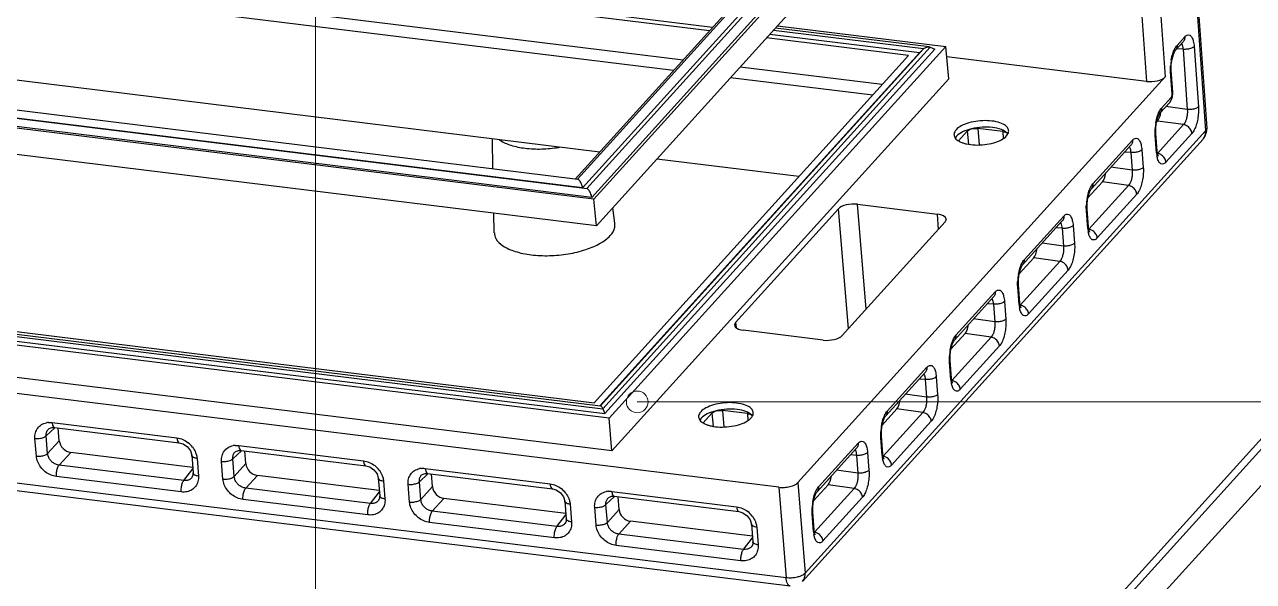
# Model space of a CAD drawing. Header units: millimetres. Extents: x -1995 to -555, y 489 to 1011.
# Drawn here: x -939.7 to -855, y 568.6 to 606.9 of the extents above; entities that cross this region are included whole.
import ezdxf

# ---------------------------------------------------------------- set-up
doc = ezdxf.new("R2010")
doc.units = ezdxf.units.MM
doc.layers.add('from', color=7, linetype='Continuous', lineweight=13)
doc.styles.add('ROMAND', font='romand.shx', dxfattribs={"width": 0.75, "bigfont": 'gbcbig.shx'})
doc.dimstyles.new('YanXiu', dxfattribs={"dimtxt": 2.5, "dimasz": 2.2, "dimexe": 1, "dimexo": 0, "dimgap": 0.66, "dimtad": 0, "dimzin": 1, "dimdsep": 46, "dimtxsty": 'ROMAND', "dimblk": 'CLOSEDBLANK', "dimcen": 0, "dimclrd": 3, "dimclre": 3, "dimclrt": 7, "dimazin": 0, "dimtfac": 1, "dimtofl": 0, "dimtmove": 0, "dimatfit": 3, "dimldrblk": 'CLOSEDBLANK', "dimfxl": 1, "dimlwd": 5, "dimlwe": 5, "dimarcsym": 0})

# ---------------------------------------------------------------- blocks, each defined once
blk = doc.blocks.new('_ClosedBlank')
at = {"color": 0, "linetype": 'ByBlock', "lineweight": -2}
for p, q in [((-1, 0.167), (0, 0)), ((-1, 0.167), (-1, -0.167)), ((0, 0), (-1, -0.167))]:
    blk.add_line(p, q, dxfattribs=at)

msp = doc.modelspace()

# ---------------------------------------------------------------- linework, layer by layer
at = {"color": 7, "linetype": 'Continuous'}
for p, q in [((-864.802, 637.337), (-862.36, 603.016)), ((-863.494, 637.654), (-861.053, 603.333)), ((-860.594, 632.151), (-858.278, 599.605)), ((-860.514, 632.335), (-858.199, 599.789)), ((-892.251, 606.743), (-1069.23, 628.535)), ((-892.475, 606.496), (-1069.064, 628.24)), ((-894.289, 604.492), (-1068.875, 625.989)), ((-894.951, 603.761), (-1067.975, 625.065)), ((-810.988, 625.677), (-885.201, 543.697)), ((-885.141, 544.474), (-811.94, 625.336)), ((-809.812, 624.478), (-884.103, 542.412)), ((-877.047, 620.736), (-900.443, 594.892)), ((-901.715, 596.289), (-880.298, 619.948)), ((-879.866, 620.248), (-901.558, 596.285)), ((-878.938, 620.278), (-901.207, 595.678)), ((-878.297, 620.628), (-900.923, 595.634)), ((-877.369, 620.658), (-900.573, 595.026)), ((-900.902, 595.615), (-1093.777, 619.363)), ((-901.207, 595.678), (-1092.951, 619.287)), ((-901.537, 596.267), (-1092.208, 619.744)), ((-900.443, 594.892), (-1094.842, 618.829)), ((-900.573, 595.026), (-1094.52, 618.907)), ((-876.814, 618.967), (-900.263, 593.063)), ((-900.263, 593.063), (-1094.791, 617.015)), ((-900.032, 598.148), (-1054.645, 617.185)), ((-877.712, 605.263), (-888.065, 606.538)), ((-877.331, 605.395), (-887.919, 606.699)), ((-887.78, 606.853), (-876.186, 605.426)), ((-878.744, 604.806), (-888.541, 606.012)), ((-877.992, 604.988), (-888.318, 606.259)), ((-859.819, 605.756), (-860.35, 605.17)), ((-860.243, 605.506), (-859.713, 606.091)), ((-900.41, 580.872), (-878.744, 604.806)), ((-900.002, 580.64), (-877.712, 605.263)), ((-900.002, 580.674), (-877.992, 604.988)), ((-899.815, 580.448), (-877.25, 605.375)), ((-899.679, 580.122), (-876.937, 605.244)), ((-876.186, 605.426), (-899.375, 579.81)), ((-877.992, 604.988), (-877.712, 605.263)), ((-877.33, 605.395), (-877.25, 605.375)), ((-877.25, 605.375), (-876.937, 605.244)), ((-875.979, 603.194), (-876.186, 605.426)), ((-862.36, 603.016), (-876.119, 604.71)), ((-859.833, 605.234), (-860.264, 605.265)), ((-859.833, 605.234), (-859.538, 601.086)), ((-859.067, 605.417), (-858.772, 601.269)), ((-1092.536, 603.868), (-899.679, 580.122)), ((-1092.256, 604.143), (-899.815, 580.448)), ((-1091.875, 604.276), (-899.972, 580.647)), ((-1090.73, 604.306), (-900.41, 580.872)), ((-880.558, 602.801), (-890.356, 604.008)), ((-860.645, 603.824), (-860.639, 604.181)), ((-860.643, 603.783), (-860.645, 603.824)), ((-899.375, 579.81), (-1093.288, 603.686)), ((-875.979, 603.194), (-899.186, 577.559)), ((-881.22, 602.07), (-891.018, 603.276)), ((-861.053, 603.333), (-886.376, 575.36)), ((-860.69, 603.673), (-860.643, 603.783)), ((-860.583, 602.172), (-860.69, 603.673)), ((-860.536, 602.283), (-860.643, 603.783)), ((-860.583, 602.172), (-860.536, 602.283)), ((-860.534, 602.191), (-860.536, 602.284)), ((-899.186, 577.559), (-1093.139, 601.44)), ((-860.753, 601.576), (-861.416, 600.844)), ((-861.309, 601.179), (-860.647, 601.91)), ((-859.538, 601.086), (-861.011, 601.291)), ((-887.684, 575.043), (-1095.228, 600.598)), ((-858.278, 599.605), (-885.88, 569.114)), ((-874.702, 599.598), (-875.305, 598.932)), ((-874.702, 599.598), (-874.622, 598.694)), ((-873.974, 599.774), (-873.874, 598.649)), ((-872.258, 599.563), (-873.974, 599.774)), ((-872.258, 599.563), (-872.232, 599.085)), ((-861.71, 599.48), (-861.707, 599.834)), ((-861.588, 600.288), (-861.655, 600.214)), ((-859.794, 600.039), (-861.588, 600.288)), ((-859.794, 600.039), (-861.588, 598.057)), ((-907.387, 596.987), (-907.43, 599.059)), ((-858.455, 599.047), (-886.062, 568.551)), ((-866.043, 595.95), (-863.313, 598.965)), ((-861.754, 599.324), (-861.707, 599.44)), ((-861.658, 598.106), (-861.754, 599.324)), ((-861.707, 599.44), (-861.71, 599.48)), ((-861.611, 598.221), (-861.707, 599.44)), ((-859.219, 599.436), (-861.014, 597.454)), ((-863.42, 598.63), (-866.15, 595.614)), ((-863.435, 598.121), (-863.853, 598.151)), ((-863.435, 598.121), (-863.338, 596.903)), ((-863.42, 598.63), (-863.417, 598.633)), ((-862.669, 598.314), (-862.573, 597.095)), ((-861.658, 598.106), (-861.611, 598.221)), ((-861.588, 598.057), (-861.638, 598.066)), ((-861.596, 598.091), (-861.611, 598.221)), ((-886.301, 596.457), (-896.099, 597.663)), ((-863.338, 596.903), (-864.8, 597.105)), ((-865.387, 596.091), (-866.389, 594.985)), ((-863.592, 595.843), (-866.322, 592.827)), ((-863.592, 595.843), (-865.387, 596.091)), ((-900.263, 593.063), (-900.443, 594.892)), ((-881.666, 587.328), (-882.272, 594.551)), ((-882.272, 594.551), (-876.762, 593.872)), ((-866.444, 594.251), (-866.441, 594.605)), ((-863.018, 595.24), (-865.748, 592.225)), ((-887.188, 568.797), (-1094.733, 594.352)), ((-886.909, 568.233), (-1094.48, 593.791)), ((-907.295, 592.578), (-907.323, 593.932)), ((-898.985, 593.237), (-899.134, 594.311)), ((-890.667, 586.406), (-883.58, 594.234)), ((-882.886, 585.98), (-883.58, 594.234)), ((-876.693, 592.822), (-876.762, 593.872)), ((-870.777, 590.72), (-868.047, 593.736)), ((-866.488, 594.095), (-866.441, 594.21)), ((-866.392, 592.876), (-866.488, 594.095)), ((-866.441, 594.21), (-866.444, 594.251)), ((-866.345, 592.992), (-866.441, 594.21)), ((-883.32, 585.501), (-876.233, 593.329)), ((-876.155, 593.518), (-876.233, 593.329)), ((-868.154, 593.401), (-870.884, 590.385)), ((-868.169, 592.892), (-868.587, 592.922)), ((-868.169, 592.892), (-868.072, 591.673)), ((-868.154, 593.401), (-868.151, 593.403)), ((-867.403, 593.084), (-867.307, 591.866)), ((-866.392, 592.876), (-866.345, 592.991)), ((-866.322, 592.827), (-866.372, 592.836)), ((-866.33, 592.861), (-866.345, 592.991)), ((-868.072, 591.673), (-869.534, 591.876)), ((-870.121, 590.862), (-871.123, 589.755)), ((-868.326, 590.613), (-871.056, 587.598)), ((-868.326, 590.613), (-870.121, 590.862)), ((-867.752, 590.011), (-870.482, 586.995)), ((-871.222, 588.865), (-871.175, 588.981)), ((-871.126, 587.647), (-871.222, 588.865)), ((-871.178, 589.021), (-871.175, 589.375)), ((-871.175, 588.981), (-871.178, 589.021)), ((-871.079, 587.762), (-871.175, 588.981)), ((-872.888, 588.171), (-875.586, 585.191)), ((-875.479, 585.527), (-872.781, 588.506)), ((-872.888, 588.171), (-872.885, 588.174)), ((-872.137, 587.855), (-872.041, 586.636)), ((-871.126, 587.647), (-871.079, 587.762)), ((-871.064, 587.632), (-871.079, 587.762)), ((-872.903, 587.662), (-873.321, 587.692)), ((-872.903, 587.662), (-872.806, 586.444)), ((-871.056, 587.598), (-871.106, 587.607)), ((-890.667, 586.406), (-890.633, 586.044)), ((-872.806, 586.444), (-874.268, 586.646)), ((-884.628, 585.184), (-890.138, 585.862)), ((-874.855, 585.632), (-875.825, 584.562)), ((-873.06, 585.384), (-875.758, 582.404)), ((-873.06, 585.384), (-874.855, 585.632)), ((-872.486, 584.781), (-875.183, 581.802)), ((-875.924, 583.672), (-875.877, 583.787)), ((-875.827, 582.453), (-875.924, 583.672)), ((-875.88, 583.828), (-875.876, 584.181)), ((-875.877, 583.787), (-875.88, 583.828)), ((-875.78, 582.568), (-875.877, 583.787)), ((-877.589, 582.978), (-880.32, 579.962)), ((-880.213, 580.297), (-877.483, 583.312)), ((-877.59, 582.977), (-877.587, 582.98)), ((-876.839, 582.661), (-876.742, 581.442)), ((-877.604, 582.468), (-878.023, 582.499)), ((-877.604, 582.468), (-877.508, 581.25)), ((-875.827, 582.453), (-875.78, 582.568)), ((-875.758, 582.404), (-875.808, 582.413)), ((-875.765, 582.438), (-875.78, 582.568)), ((-877.508, 581.25), (-878.97, 581.452)), ((-899.815, 580.448), (-899.679, 580.122)), ((-892.301, 580.156), (-892.904, 579.49)), ((-892.301, 580.156), (-892.221, 579.253)), ((-891.573, 580.333), (-891.473, 579.207)), ((-889.857, 580.122), (-891.573, 580.333)), ((-889.857, 580.122), (-889.832, 579.644)), ((-879.557, 580.438), (-880.559, 579.332)), ((-877.762, 580.19), (-880.492, 577.175)), ((-877.762, 580.19), (-879.557, 580.438)), ((-937.762, 579.506), (-929.166, 578.447)), ((-899.186, 577.559), (-899.375, 579.81)), ((-877.188, 579.588), (-879.917, 576.572)), ((-938.851, 577.192), (-938.948, 578.411)), ((-938.171, 578.592), (-937.579, 579.144)), ((-938.075, 577.373), (-938.171, 578.592)), ((-938.004, 579.065), (-938.002, 579.067)), ((-937.602, 579.168), (-929.006, 578.11)), ((-937.27, 578.252), (-937.34, 579.136)), ((-880.658, 578.442), (-880.611, 578.557)), ((-880.562, 577.224), (-880.658, 578.442)), ((-880.614, 578.598), (-880.611, 578.952)), ((-880.611, 578.557), (-880.614, 578.598)), ((-880.514, 577.339), (-880.611, 578.557)), ((-938.075, 577.373), (-937.27, 578.252)), ((-929.006, 578.11), (-929.006, 578.11)), ((-925.315, 577.009), (-924.722, 577.561)), ((-924.905, 577.923), (-916.309, 576.864)), ((-924.745, 577.585), (-916.149, 576.527)), ((-924.413, 576.669), (-924.483, 577.553)), ((-882.323, 577.748), (-885.054, 574.732)), ((-884.947, 575.068), (-882.217, 578.083)), ((-882.324, 577.748), (-882.321, 577.751)), ((-937.284, 576.567), (-936.479, 577.446)), ((-928.08, 576.411), (-936.479, 577.446)), ((-928.146, 577.246), (-928.05, 576.028)), ((-927.782, 577.036), (-927.685, 575.817)), ((-925.994, 575.609), (-926.091, 576.828)), ((-925.218, 575.79), (-925.315, 577.009)), ((-925.148, 577.482), (-925.145, 577.484)), ((-882.338, 577.239), (-882.757, 577.269)), ((-882.338, 577.239), (-882.242, 576.021)), ((-881.573, 577.432), (-881.476, 576.213)), ((-880.562, 577.224), (-880.514, 577.339)), ((-880.492, 577.175), (-880.542, 577.183)), ((-880.5, 577.208), (-880.514, 577.339)), ((-928.688, 575.508), (-937.284, 576.567)), ((-928.688, 575.508), (-928.072, 576.315)), ((-925.218, 575.79), (-924.413, 576.669)), ((-924.427, 574.984), (-923.622, 575.863)), ((-915.223, 574.828), (-923.622, 575.863)), ((-916.149, 576.527), (-916.149, 576.527)), ((-912.458, 575.426), (-911.866, 575.978)), ((-912.291, 575.899), (-912.288, 575.901)), ((-912.049, 576.34), (-903.452, 575.281)), ((-911.888, 576.002), (-903.292, 574.944)), ((-911.557, 575.086), (-911.627, 575.97)), ((-882.242, 576.021), (-883.704, 576.223)), ((-928.871, 574.722), (-937.467, 575.781)), ((-928.126, 575.718), (-928.128, 575.715)), ((-915.289, 575.663), (-915.193, 574.445)), ((-914.925, 575.453), (-914.828, 574.234)), ((-913.137, 574.026), (-913.234, 575.245)), ((-912.361, 574.207), (-912.458, 575.426)), ((-912.361, 574.207), (-911.557, 575.086)), ((-887.684, 575.043), (-887.188, 568.797)), ((-886.376, 575.36), (-885.88, 569.114)), ((-884.291, 575.209), (-885.293, 574.103)), ((-882.496, 574.96), (-884.291, 575.209)), ((-916.014, 573.139), (-924.61, 574.198)), ((-915.831, 573.925), (-924.427, 574.984)), ((-915.831, 573.925), (-915.216, 574.732)), ((-911.57, 573.401), (-910.766, 574.279)), ((-902.366, 573.245), (-910.766, 574.279)), ((-903.292, 574.944), (-903.292, 574.944)), ((-899.601, 573.843), (-899.009, 574.395)), ((-899.434, 574.316), (-899.432, 574.318)), ((-899.192, 574.756), (-890.596, 573.698)), ((-899.032, 574.419), (-890.435, 573.361)), ((-898.7, 573.503), (-898.77, 574.387)), ((-882.496, 574.96), (-885.226, 571.945)), ((-881.922, 574.358), (-884.651, 571.343)), ((-915.269, 574.135), (-915.272, 574.132)), ((-902.974, 572.342), (-911.57, 573.401)), ((-902.433, 574.08), (-902.336, 572.862)), ((-902.068, 573.87), (-901.972, 572.651)), ((-900.281, 572.443), (-900.377, 573.662)), ((-899.505, 572.624), (-899.601, 573.843)), ((-899.505, 572.624), (-898.7, 573.503)), ((-890.436, 573.361), (-890.435, 573.361)), ((-885.392, 573.213), (-885.345, 573.328)), ((-885.348, 573.369), (-885.345, 573.722)), ((-885.345, 573.328), (-885.348, 573.369)), ((-885.248, 572.109), (-885.345, 573.328)), ((-903.157, 571.556), (-911.753, 572.615)), ((-902.974, 572.342), (-902.359, 573.149)), ((-902.413, 572.552), (-902.415, 572.549)), ((-898.714, 571.818), (-897.909, 572.696)), ((-889.51, 571.662), (-897.909, 572.696)), ((-889.576, 572.497), (-889.479, 571.279)), ((-885.296, 571.994), (-885.392, 573.213)), ((-890.118, 570.759), (-898.714, 571.818)), ((-889.211, 572.287), (-889.115, 571.068)), ((-885.296, 571.994), (-885.248, 572.109)), ((-885.226, 571.945), (-885.276, 571.954)), ((-885.234, 571.979), (-885.248, 572.109)), ((-890.3, 569.973), (-898.896, 571.032)), ((-890.118, 570.759), (-889.502, 571.566)), ((-889.556, 570.969), (-889.558, 570.966))]:
    msp.add_line(p, q, dxfattribs=at)
for points in [[(-860.639, 604.181), (-860.586, 604.556), (-860.497, 604.88)], [(-860.497, 604.88), (-860.4, 605.097), (-860.35, 605.17)], [(-860.753, 601.576), (-860.647, 601.729), (-860.566, 601.945), (-860.534, 602.191)], [(-861.707, 599.834), (-861.655, 600.213), (-861.566, 600.545)], [(-861.566, 600.545), (-861.467, 600.769), (-861.416, 600.844)], [(-861.553, 597.886), (-861.537, 597.867), (-861.551, 597.903), (-861.596, 598.091)], [(-866.3, 595.315), (-866.201, 595.539), (-866.15, 595.614)], [(-866.441, 594.605), (-866.389, 594.983), (-866.3, 595.315)], [(-866.287, 592.657), (-866.271, 592.638), (-866.285, 592.674), (-866.33, 592.861)], [(-871.034, 590.086), (-870.935, 590.31), (-870.884, 590.385)], [(-871.175, 589.375), (-871.123, 589.754), (-871.034, 590.086)], [(-871.021, 587.427), (-871.005, 587.409), (-871.019, 587.444), (-871.064, 587.632)], [(-875.735, 584.892), (-875.637, 585.116), (-875.586, 585.191)], [(-875.876, 584.181), (-875.825, 584.56), (-875.735, 584.892)], [(-875.723, 582.233), (-875.706, 582.215), (-875.721, 582.25), (-875.765, 582.438)], [(-880.611, 578.952), (-880.559, 579.33), (-880.469, 579.663)], [(-880.469, 579.663), (-880.371, 579.886), (-880.32, 579.962)], [(-938.004, 579.065), (-937.98, 579.086), (-937.781, 579.167), (-937.602, 579.168)], [(-929.006, 578.11), (-928.738, 578.031), (-928.444, 577.827), (-928.234, 577.544), (-928.146, 577.246)], [(-925.147, 577.482), (-925.123, 577.503), (-924.924, 577.584), (-924.745, 577.585)], [(-880.457, 577.004), (-880.44, 576.985), (-880.455, 577.021), (-880.5, 577.208)], [(-928.05, 576.028), (-928.059, 575.869), (-928.128, 575.716)], [(-916.149, 576.527), (-915.881, 576.447), (-915.587, 576.244), (-915.377, 575.961), (-915.289, 575.663)], [(-912.291, 575.899), (-912.266, 575.92), (-912.067, 576.001), (-911.888, 576.002)], [(-915.193, 574.445), (-915.202, 574.286), (-915.271, 574.133)], [(-903.292, 574.944), (-903.024, 574.864), (-902.731, 574.661), (-902.52, 574.378), (-902.433, 574.08)], [(-899.434, 574.316), (-899.409, 574.337), (-899.21, 574.418), (-899.031, 574.419)], [(-885.345, 573.722), (-885.293, 574.101), (-885.203, 574.433)], [(-885.203, 574.433), (-885.105, 574.657), (-885.054, 574.732)], [(-890.436, 573.361), (-890.167, 573.281), (-889.874, 573.078), (-889.663, 572.795), (-889.576, 572.497)], [(-902.336, 572.862), (-902.345, 572.703), (-902.415, 572.55)], [(-885.191, 571.774), (-885.174, 571.756), (-885.189, 571.791), (-885.234, 571.979)], [(-889.479, 571.279), (-889.489, 571.12), (-889.558, 570.967)]]:
    msp.add_lwpolyline(points, dxfattribs=at)
for centre, radius, start, end in [((-857.04, 603.871), 3.658, 169.8462, 176.61558), ((-858.108, 599.545), 3.655, 170.07338, 176.92164), ((-859.2, 599.718), 1.003, 347.28283, 4.07538), ((-874.552, 600.228), 1.514, 241.88551, 243.09258), ((-874.357, 600.674), 2.001, 250.29675, 251.63821), ((-872.319, 599.09), 0.518, 38.36905, 44.2136), ((-859.193, 599.716), 0.996, 317.55765, 323.55809), ((-859.198, 599.718), 1.001, 323.62936, 347.239), ((-858.971, 599.509), 0.693, 337.47231, 340.91748), ((-859.163, 598.302), 2.503, 184.50064, 187.0587), ((-859.538, 598.255), 2.125, 187.04858, 190.34002), ((-861.685, 597.445), 0.62, 72.06155, 81.01208), ((-862.842, 594.315), 3.655, 170.07338, 176.92164), ((-863.897, 593.073), 2.503, 184.50064, 187.0587), ((-866.419, 592.215), 0.62, 72.06155, 81.01208), ((-864.272, 593.026), 2.125, 187.04858, 190.34002), ((-867.576, 589.086), 3.655, 170.07338, 176.92164), ((-868.631, 587.843), 2.503, 184.50064, 187.0587), ((-869.006, 587.796), 2.125, 187.04858, 190.34002), ((-871.153, 586.986), 0.62, 72.06155, 81.01208), ((-872.278, 583.892), 3.655, 170.07338, 176.92164), ((-873.332, 582.649), 2.503, 184.50064, 187.0587), ((-873.707, 582.603), 2.125, 187.04858, 190.34002), ((-875.854, 581.792), 0.62, 72.06155, 81.01208), ((-937.929, 578.356), 1.16, 94.433, 101.16821), ((-892.151, 580.786), 1.514, 241.88551, 243.09258), ((-891.956, 581.232), 2.001, 250.29675, 251.63821), ((-889.919, 579.648), 0.518, 38.36905, 44.2136), ((-877.012, 578.663), 3.655, 170.07338, 176.92164), ((-929.449, 576.772), 1.709, 37.12443, 51.83117), ((-925.073, 576.773), 1.16, 94.433, 101.16821), ((-878.066, 577.42), 2.503, 184.50064, 187.0587), ((-878.441, 577.373), 2.125, 187.04858, 190.34002), ((-880.588, 576.563), 0.62, 72.06155, 81.01208), ((-916.592, 575.189), 1.709, 37.12443, 51.83117), ((-912.216, 575.19), 1.16, 94.433, 101.16821), ((-903.735, 573.606), 1.709, 37.12443, 51.83117), ((-899.359, 573.607), 1.16, 94.433, 101.16821), ((-890.879, 572.022), 1.709, 37.12443, 51.83117), ((-881.746, 573.433), 3.655, 170.07338, 176.92164), ((-882.8, 572.19), 2.503, 184.50064, 187.0587), ((-883.175, 572.144), 2.125, 187.04858, 190.34002), ((-885.323, 571.333), 0.62, 72.06155, 81.01208)]:
    msp.add_arc(centre, radius, start, end, dxfattribs=at)
for centre, major_axis, ratio, start_param, end_param in [((-861.971, 603.446), (0.997, 0.079), 0.439065, -2.006706, -0.435909), ((-861.646, 601.004), (0.098, 0.794), 0.379673, -2.647076, -1.648195), ((-865.445, 596.808), (0.098, 0.794), 0.379684, -2.647061, -1.648626), ((-882.662, 594.121), (0.997, 0.079), 0.439047, 1.135047, 2.705768), ((-877.152, 593.442), (0.997, 0.079), 0.438996, -0.00637, 1.134899), ((-870.179, 591.578), (0.098, 0.794), 0.379684, -2.647061, -1.648626), ((-889.748, 586.292), (0.997, 0.079), 0.438996, 2.705771, 4.276492), ((-874.913, 586.349), (0.098, 0.794), 0.379684, -2.647061, -1.648626), ((-884.238, 585.614), (0.997, 0.079), 0.439047, -2.006545, -0.435825), ((-879.614, 581.155), (0.098, 0.794), 0.379684, -2.647061, -1.648626), ((-936.535, 578.162), (0.593, -0.537), 0.815471, -2.428879, -0.859301), ((-923.678, 576.579), (0.593, -0.537), 0.815471, -2.428879, -0.859301), ((-910.821, 574.996), (0.593, -0.537), 0.815471, -2.428879, -0.859301), ((-884.348, 575.926), (0.098, 0.794), 0.379684, -2.647061, -1.648626), ((-897.965, 573.413), (0.593, -0.537), 0.815471, -2.428879, -0.859301)]:
    msp.add_ellipse(centre, major_axis=major_axis, ratio=ratio, start_param=start_param, end_param=end_param, dxfattribs=at)
for points, start_tangent, end_tangent in [([(-860.405, 605.262), (-860.243, 605.506)], (0.454092, 0.890955), (0.671006, 0.741452)), ([(-860.243, 605.506), (-860.293, 605.251), (-860.35, 605.171)], (0.079072, -0.996869), (-0.67353, -0.73916)), ([(-859.935, 605.626), (-859.917, 605.598), (-859.86, 605.443)], (0.582534, -0.812806), (0.220918, -0.975292)), ([(-859.713, 606.091), (-859.763, 605.836), (-859.82, 605.757)], (0.079072, -0.996869), (-0.67272, -0.739897)), ([(-859.713, 606.091), (-859.538, 606.216), (-859.371, 606.204), (-859.228, 606.055), (-859.123, 605.783), (-859.067, 605.417)], (0.671121, 0.741348), (0.071242, -0.997459)), ([(-877.712, 605.263), (-877.609, 605.338), (-877.486, 605.384)], (0.713988, 0.700158), (0.971846, 0.235616)), ([(-877.486, 605.384), (-877.361, 605.398), (-877.33, 605.395)], (0.971846, 0.235616), (0.992855, -0.119331)), ([(-860.641, 604.516), (-860.542, 604.92), (-860.405, 605.262)], (0.176287, 0.984339), (0.454092, 0.890955)), ([(-859.86, 605.443), (-859.833, 605.234)], (0.220918, -0.975292), (0.043755, -0.999042)), ([(-859.067, 605.417), (-859.253, 605.304), (-859.532, 605.238), (-859.833, 605.234)], (-0.685833, -0.727759), (-0.99445, 0.105213)), ([(-860.69, 603.673), (-860.691, 604.087)], (-0.070945, 0.99748), (0.059026, 0.998256)), ([(-860.647, 601.91), (-860.627, 601.939), (-860.618, 601.959), (-860.608, 601.982), (-860.6, 602.011), (-860.592, 602.044), (-860.586, 602.083), (-860.583, 602.126), (-860.583, 602.172)], (0.671102, 0.741365), (-0.071021, 0.997475)), ([(-860.647, 601.91), (-860.697, 601.656), (-860.753, 601.577)], (0.079072, -0.996869), (-0.671775, -0.740756)), ([(-858.772, 601.269), (-858.958, 601.156), (-859.237, 601.09), (-859.538, 601.086)], (-0.685833, -0.727759), (-0.99445, 0.105213)), ([(-858.772, 601.269), (-858.771, 600.855), (-858.822, 600.426), (-858.921, 600.022), (-859.058, 599.68), (-859.219, 599.436)], (0.071007, -0.997476), (-0.670706, -0.741723)), ([(-861.709, 600.175), (-861.611, 600.586), (-861.472, 600.932)], (0.172293, 0.985046), (0.452008, 0.892014)), ([(-861.472, 600.932), (-861.309, 601.179)], (0.452008, 0.892014), (0.671007, 0.741451)), ([(-861.309, 601.179), (-861.359, 600.925), (-861.416, 600.845)], (0.079072, -0.996869), (-0.67353, -0.73916)), ([(-859.538, 601.086), (-859.533, 600.848), (-859.559, 600.602), (-859.616, 600.372), (-859.697, 600.177), (-859.794, 600.039)], (0.09696, -0.995288), (-0.695698, -0.718334)), ([(-875.468, 599.689), (-875.615, 599.398), (-875.615, 599.326)], (-0.671114, -0.741355), (0.104744, -0.994499)), ([(-871.849, 599.624), (-871.929, 599.834), (-872.227, 600.072), (-872.706, 600.239), (-873.31, 600.313), (-873.964, 600.286), (-874.59, 600.161), (-875.112, 599.954), (-875.468, 599.689)], (-0.104744, 0.994499), (-0.671114, -0.741355)), ([(-874.404, 599.753), (-875.019, 599.536)], (-0.971846, -0.235616), (-0.896, -0.444055)), ([(-874.702, 599.598), (-874.578, 599.685), (-874.404, 599.753)], (0.671114, 0.741355), (0.971846, 0.235616)), ([(-871.948, 599.451), (-872.352, 599.697), (-872.96, 599.84), (-873.681, 599.86), (-874.404, 599.753)], (-0.697668, 0.716422), (-0.971846, -0.235616)), ([(-874.404, 599.753), (-874.189, 599.78), (-873.974, 599.774)], (0.971846, 0.235616), (0.992505, -0.122207)), ([(-872.258, 599.563), (-872.076, 599.52), (-871.948, 599.451)], (0.992505, -0.122207), (0.697668, -0.716422)), ([(-871.849, 599.552), (-871.849, 599.624)], (0.095417, 0.995437), (-0.104744, 0.994499)), ([(-861.754, 599.324), (-861.758, 599.741)], (-0.079061, 0.99687), (0.053603, 0.998562)), ([(-859.219, 599.436), (-859.311, 599.708), (-859.52, 599.928), (-859.794, 600.039)], (-0.079072, 0.996869), (-0.987934, 0.154874)), ([(-858.317, 599.282), (-858.278, 599.605)], (0.326963, 0.945037), (-0.079072, 0.996869)), ([(-858.199, 599.767), (-858.278, 599.605)], (-0.039792, -0.999208), (-0.685833, -0.727759)), ([(-858.2, 599.789), (-858.199, 599.771), (-858.199, 599.767)], (0.097987, -0.995188), (-0.039792, -0.999208)), ([(-906.942, 598.991), (-906.91, 598.97), (-906.157, 598.623), (-905.165, 598.413), (-904.029, 598.361), (-902.862, 598.472), (-902.794, 598.483)], (0.823883, -0.56676), (0.985095, 0.172011)), ([(-875.615, 599.326), (-875.535, 599.116), (-875.265, 598.892)], (0.104744, -0.994499), (0.881879, -0.471476)), ([(-875.433, 599.241), (-875.53, 599.104)], (-0.671114, -0.741355), (-0.46646, -0.884542)), ([(-875.019, 599.536), (-875.433, 599.241)], (-0.896, -0.444055), (-0.671114, -0.741355)), ([(-875.237, 598.877), (-875.032, 598.789)], (0.891616, -0.452792), (0.94142, -0.337236)), ([(-874.988, 598.774), (-874.758, 598.711)], (0.949057, -0.315105), (0.976028, -0.217643)), ([(-874.758, 598.711), (-874.154, 598.637), (-873.5, 598.664), (-872.874, 598.789)], (0.976028, -0.217643), (0.96075, 0.277417)), ([(-872.874, 598.789), (-872.352, 598.996)], (0.96075, 0.277417), (0.881134, 0.472867)), ([(-872.352, 598.996), (-871.996, 599.261)], (0.881134, 0.472867), (0.671114, 0.741355)), ([(-871.996, 599.261), (-871.849, 599.552)], (0.671114, 0.741355), (0.095417, 0.995437)), ([(-871.948, 599.451), (-871.921, 599.395)], (0.697668, -0.716422), (0.184454, -0.982841)), ([(-863.313, 598.965), (-863.363, 598.711), (-863.42, 598.631)], (0.079072, -0.996869), (-0.673532, -0.739158)), ([(-863.313, 598.965), (-863.14, 599.09), (-862.975, 599.08), (-862.832, 598.936), (-862.727, 598.671), (-862.669, 598.314)], (0.671114, 0.741354), (0.079368, -0.996845)), ([(-858.456, 599.046), (-858.332, 599.243)], (0.669694, 0.742637), (0.383102, 0.923706)), ([(-863.535, 598.5), (-863.52, 598.476), (-863.462, 598.325)], (0.583283, -0.812269), (0.230015, -0.973187)), ([(-863.462, 598.325), (-863.435, 598.121)], (0.230015, -0.973187), (0.052196, -0.998637)), ([(-862.669, 598.314), (-862.854, 598.196), (-863.133, 598.126), (-863.435, 598.121)], (-0.671114, -0.741355), (-0.99451, 0.104639)), ([(-861.588, 598.057), (-861.682, 597.985)], (-0.643998, -0.765027), (-0.955985, -0.293415)), ([(-861.014, 597.454), (-861.187, 597.33), (-861.352, 597.34), (-861.495, 597.484), (-861.601, 597.748), (-861.628, 597.874)], (-0.671072, -0.741392), (-0.180282, 0.983615)), ([(-861.014, 597.454), (-861.105, 597.726), (-861.315, 597.946), (-861.494, 598.034)], (-0.079072, 0.996869), (-0.951787, 0.306759)), ([(-862.573, 597.095), (-862.758, 596.977), (-863.037, 596.907), (-863.338, 596.903)], (-0.671113, -0.741355), (-0.99451, 0.104639)), ([(-862.573, 597.095), (-862.569, 596.678), (-862.618, 596.245), (-862.716, 595.834), (-862.855, 595.487), (-863.018, 595.24)], (0.079105, -0.996866), (-0.670712, -0.741718)), ([(-901.442, 596.207), (-901.514, 596.26), (-901.539, 596.266)], (-0.720519, 0.693436), (-0.993226, 0.116198)), ([(-901.207, 595.678), (-901.24, 595.821), (-901.298, 595.979), (-901.367, 596.11), (-901.442, 596.207)], (-0.144304, 0.989533), (-0.720519, 0.693436)), ([(-863.338, 596.903), (-863.33, 596.663), (-863.356, 596.415), (-863.412, 596.181), (-863.494, 595.983), (-863.592, 595.843)], (0.105664, -0.994402), (-0.696123, -0.717923)), ([(-900.807, 595.555), (-900.879, 595.608), (-900.905, 595.614)], (-0.720519, 0.693436), (-0.993226, 0.116198)), ([(-900.572, 595.026), (-900.605, 595.17), (-900.663, 595.328), (-900.733, 595.458), (-900.807, 595.555)], (-0.144304, 0.989533), (-0.720519, 0.693436)), ([(-866.443, 594.945), (-866.345, 595.356), (-866.206, 595.703)], (0.172293, 0.985046), (0.452008, 0.892014)), ([(-866.206, 595.703), (-866.043, 595.95)], (0.452008, 0.892014), (0.671007, 0.741451)), ([(-866.043, 595.95), (-866.093, 595.695), (-866.15, 595.615)], (0.079072, -0.996869), (-0.67353, -0.73916)), ([(-863.018, 595.24), (-863.11, 595.512), (-863.319, 595.732), (-863.592, 595.843)], (-0.079072, 0.996869), (-0.987934, 0.154874)), ([(-866.488, 594.095), (-866.493, 594.512)], (-0.079061, 0.99687), (0.053603, 0.998562)), ([(-868.047, 593.736), (-868.097, 593.481), (-868.154, 593.401)], (0.079072, -0.996869), (-0.673532, -0.739158)), ([(-868.047, 593.736), (-867.874, 593.86), (-867.709, 593.85), (-867.566, 593.706), (-867.461, 593.442), (-867.403, 593.084)], (0.671114, 0.741354), (0.079368, -0.996845)), ([(-899.307, 592.389), (-898.993, 592.966), (-898.99, 593.236)], (0.671114, 0.741355), (-0.141463, 0.989944)), ([(-868.269, 593.271), (-868.254, 593.247), (-868.196, 593.096)], (0.583283, -0.812269), (0.230015, -0.973187)), ([(-868.196, 593.096), (-868.169, 592.892)], (0.230015, -0.973187), (0.052196, -0.998637)), ([(-867.403, 593.084), (-867.588, 592.967), (-867.867, 592.896), (-868.169, 592.892)], (-0.671114, -0.741355), (-0.99451, 0.104639)), ([(-866.322, 592.827), (-866.416, 592.755)], (-0.643998, -0.765027), (-0.955985, -0.293415)), ([(-865.748, 592.225), (-865.839, 592.497), (-866.049, 592.716), (-866.228, 592.805)], (-0.079072, 0.996869), (-0.951787, 0.306759)), ([(-907.291, 592.579), (-907.188, 592.188), (-906.7, 591.687), (-905.863, 591.301), (-904.76, 591.067), (-903.497, 591.009), (-902.199, 591.133), (-900.993, 591.425), (-899.996, 591.858), (-899.307, 592.389)], (0.038667, -0.999252), (0.671114, 0.741355)), ([(-865.748, 592.225), (-865.921, 592.1), (-866.087, 592.11), (-866.229, 592.254), (-866.335, 592.519), (-866.362, 592.644)], (-0.671072, -0.741392), (-0.180282, 0.983615)), ([(-868.072, 591.673), (-868.064, 591.434), (-868.09, 591.185), (-868.146, 590.951), (-868.228, 590.754), (-868.326, 590.613)], (0.105664, -0.994402), (-0.696123, -0.717923)), ([(-867.307, 591.866), (-867.492, 591.748), (-867.771, 591.678), (-868.072, 591.673)], (-0.671113, -0.741355), (-0.99451, 0.104639)), ([(-867.307, 591.866), (-867.303, 591.449), (-867.352, 591.015), (-867.451, 590.604), (-867.589, 590.258), (-867.752, 590.011)], (0.079105, -0.996866), (-0.670712, -0.741718)), ([(-871.177, 589.716), (-871.079, 590.127), (-870.94, 590.473)], (0.172293, 0.985046), (0.452008, 0.892014)), ([(-870.94, 590.473), (-870.777, 590.72)], (0.452008, 0.892014), (0.671007, 0.741451)), ([(-870.777, 590.72), (-870.827, 590.466), (-870.884, 590.386)], (0.079072, -0.996869), (-0.67353, -0.73916)), ([(-867.752, 590.011), (-867.844, 590.283), (-868.053, 590.502), (-868.326, 590.613)], (-0.079072, 0.996869), (-0.987934, 0.154874)), ([(-872.781, 588.506), (-872.608, 588.631), (-872.443, 588.621), (-872.3, 588.477), (-872.195, 588.212), (-872.137, 587.855)], (0.671114, 0.741354), (0.079368, -0.996845)), ([(-871.222, 588.865), (-871.227, 589.282)], (-0.079061, 0.99687), (0.053603, 0.998562)), ([(-873.004, 588.041), (-872.988, 588.017), (-872.93, 587.866)], (0.583283, -0.812269), (0.230015, -0.973187)), ([(-872.93, 587.866), (-872.903, 587.662)], (0.230015, -0.973187), (0.052196, -0.998637)), ([(-872.137, 587.855), (-872.322, 587.737), (-872.601, 587.667), (-872.903, 587.662)], (-0.671114, -0.741355), (-0.99451, 0.104639)), ([(-872.781, 588.506), (-872.831, 588.252), (-872.888, 588.172)], (0.079072, -0.996869), (-0.673532, -0.739158)), ([(-871.056, 587.598), (-871.15, 587.526)], (-0.643998, -0.765027), (-0.955985, -0.293415)), ([(-870.482, 586.995), (-870.655, 586.871), (-870.821, 586.881), (-870.963, 587.025), (-871.069, 587.289), (-871.096, 587.415)], (-0.671072, -0.741392), (-0.180282, 0.983615)), ([(-870.482, 586.995), (-870.573, 587.267), (-870.783, 587.487), (-870.962, 587.575)], (-0.079072, 0.996869), (-0.951787, 0.306759)), ([(-872.806, 586.444), (-872.799, 586.204), (-872.824, 585.956), (-872.881, 585.722), (-872.962, 585.524), (-873.06, 585.384)], (0.105664, -0.994402), (-0.696123, -0.717923)), ([(-872.041, 586.636), (-872.226, 586.518), (-872.505, 586.448), (-872.806, 586.444)], (-0.671113, -0.741355), (-0.99451, 0.104639)), ([(-872.041, 586.636), (-872.037, 586.219), (-872.086, 585.786), (-872.185, 585.375), (-872.323, 585.028), (-872.486, 584.781)], (0.079105, -0.996866), (-0.670712, -0.741718)), ([(-875.879, 584.522), (-875.78, 584.933), (-875.642, 585.28)], (0.172293, 0.985046), (0.452008, 0.892014)), ([(-875.642, 585.28), (-875.479, 585.527)], (0.452008, 0.892014), (0.671007, 0.741451)), ([(-875.479, 585.527), (-875.529, 585.272), (-875.585, 585.192)], (0.079072, -0.996869), (-0.67353, -0.73916)), ([(-872.486, 584.781), (-872.578, 585.053), (-872.787, 585.273), (-873.06, 585.384)], (-0.079072, 0.996869), (-0.987934, 0.154874)), ([(-875.924, 583.672), (-875.928, 584.088)], (-0.079061, 0.99687), (0.053603, 0.998562)), ([(-877.705, 582.848), (-877.689, 582.823), (-877.632, 582.673)], (0.583283, -0.812269), (0.230015, -0.973187)), ([(-877.632, 582.673), (-877.604, 582.468)], (0.230015, -0.973187), (0.052196, -0.998637)), ([(-876.839, 582.661), (-877.024, 582.543), (-877.303, 582.473), (-877.604, 582.469)], (-0.671114, -0.741355), (-0.99451, 0.104639)), ([(-877.483, 583.312), (-877.533, 583.058), (-877.59, 582.978)], (0.079072, -0.996869), (-0.673532, -0.739158)), ([(-877.483, 583.312), (-877.31, 583.437), (-877.144, 583.427), (-877.002, 583.283), (-876.896, 583.018), (-876.839, 582.661)], (0.671114, 0.741354), (0.079368, -0.996845)), ([(-875.758, 582.404), (-875.852, 582.332)], (-0.643998, -0.765027), (-0.955985, -0.293415)), ([(-875.183, 581.802), (-875.357, 581.677), (-875.522, 581.687), (-875.665, 581.831), (-875.77, 582.096), (-875.798, 582.221)], (-0.671072, -0.741392), (-0.180282, 0.983615)), ([(-875.183, 581.802), (-875.275, 582.074), (-875.484, 582.293), (-875.664, 582.382)], (-0.079072, 0.996869), (-0.951787, 0.306759)), ([(-877.508, 581.25), (-877.5, 581.01), (-877.526, 580.762), (-877.582, 580.528), (-877.664, 580.331), (-877.762, 580.19)], (0.105664, -0.994402), (-0.696123, -0.717923)), ([(-876.742, 581.442), (-876.927, 581.325), (-877.206, 581.255), (-877.508, 581.25)], (-0.671113, -0.741355), (-0.99451, 0.104639)), ([(-876.742, 581.442), (-876.738, 581.026), (-876.788, 580.592), (-876.886, 580.181), (-877.024, 579.834), (-877.188, 579.588)], (0.079105, -0.996866), (-0.670712, -0.741718)), ([(-899.974, 580.647), (-899.962, 580.644), (-899.913, 580.61)], (0.996229, -0.086764), (0.697668, -0.716422)), ([(-899.913, 580.61), (-899.862, 580.542)], (0.697668, -0.716422), (0.521676, -0.853144)), ([(-899.862, 580.542), (-899.815, 580.448)], (0.521676, -0.853144), (0.384886, -0.922964)), ([(-893.067, 580.247), (-893.215, 579.956), (-893.214, 579.885)], (-0.671114, -0.741355), (0.104744, -0.994499)), ([(-889.449, 580.182), (-889.528, 580.393), (-889.826, 580.631), (-890.306, 580.797), (-890.909, 580.872), (-891.563, 580.844), (-892.19, 580.72), (-892.712, 580.512), (-893.067, 580.247)], (-0.104744, 0.994499), (-0.671114, -0.741355)), ([(-892.618, 580.094), (-893.032, 579.799)], (-0.896, -0.444055), (-0.671114, -0.741355)), ([(-892.003, 580.312), (-892.618, 580.094)], (-0.971846, -0.235616), (-0.896, -0.444055)), ([(-892.301, 580.156), (-892.177, 580.244), (-892.003, 580.312)], (0.671114, 0.741355), (0.971846, 0.235616)), ([(-889.548, 580.01), (-889.951, 580.255), (-890.56, 580.399), (-891.28, 580.419), (-892.003, 580.312)], (-0.697668, 0.716422), (-0.971846, -0.235616)), ([(-892.003, 580.312), (-891.788, 580.338), (-891.573, 580.333)], (0.971846, 0.235616), (0.992505, -0.122207)), ([(-889.857, 580.122), (-889.676, 580.078), (-889.548, 580.01)], (0.992505, -0.122207), (0.697668, -0.716422)), ([(-889.595, 579.82), (-889.448, 580.111)], (0.671114, 0.741355), (0.095417, 0.995437)), ([(-889.448, 580.111), (-889.449, 580.182)], (0.095417, 0.995437), (-0.104744, 0.994499)), ([(-880.376, 580.05), (-880.213, 580.297)], (0.452008, 0.892014), (0.671007, 0.741451)), ([(-880.213, 580.297), (-880.263, 580.042), (-880.319, 579.963)], (0.079072, -0.996869), (-0.67353, -0.73916)), ([(-877.188, 579.588), (-877.279, 579.859), (-877.489, 580.079), (-877.762, 580.19)], (-0.079072, 0.996869), (-0.987934, 0.154874)), ([(-938.948, 578.411), (-938.915, 578.79), (-938.761, 579.116), (-938.499, 579.359), (-938.154, 579.493)], (-0.079107, 0.996866), (0.98091, 0.194463)), ([(-938.019, 579.512), (-937.762, 579.506)], (0.996949, 0.078054), (0.99253, -0.121998)), ([(-937.762, 579.506), (-937.711, 579.275), (-937.614, 579.17), (-937.602, 579.169)], (0.079072, -0.996869), (0.999039, -0.043838)), ([(-893.214, 579.885), (-893.134, 579.674), (-892.865, 579.451)], (0.104744, -0.994499), (0.881879, -0.471476)), ([(-893.032, 579.799), (-893.129, 579.663)], (-0.671114, -0.741355), (-0.46646, -0.884542)), ([(-892.836, 579.436), (-892.631, 579.348)], (0.891616, -0.452792), (0.94142, -0.337236)), ([(-892.587, 579.333), (-892.357, 579.27)], (0.949057, -0.315105), (0.976028, -0.217643)), ([(-892.357, 579.27), (-891.754, 579.196), (-891.099, 579.223), (-890.473, 579.348)], (0.976028, -0.217643), (0.96075, 0.277417)), ([(-890.473, 579.348), (-889.951, 579.555)], (0.96075, 0.277417), (0.881134, 0.472867)), ([(-889.951, 579.555), (-889.595, 579.82)], (0.881134, 0.472867), (0.671114, 0.741355)), ([(-889.548, 580.01), (-889.52, 579.954)], (0.697668, -0.716422), (0.184454, -0.982841)), ([(-880.613, 579.293), (-880.514, 579.703), (-880.376, 580.05)], (0.172293, 0.985046), (0.452008, 0.892014)), ([(-938.948, 578.411), (-938.648, 578.411), (-938.365, 578.477), (-938.171, 578.592)], (0.992505, -0.122207), (0.703146, 0.711045)), ([(-938.171, 578.592), (-938.155, 578.807), (-938.068, 578.993), (-938.004, 579.065)], (-0.092405, 0.995721), (0.727881, 0.685703)), ([(-929.166, 578.447), (-929.115, 578.217), (-929.017, 578.112), (-929.006, 578.111)], (0.079072, -0.996869), (0.998965, -0.045477)), ([(-929.166, 578.447), (-928.764, 578.337)], (0.992506, -0.122195), (0.919093, -0.394042)), ([(-880.658, 578.442), (-880.662, 578.859)], (-0.079061, 0.99687), (0.053603, 0.998562)), ([(-928.764, 578.337), (-928.392, 578.116)], (0.919093, -0.394042), (0.786019, -0.618203)), ([(-928.086, 577.803), (-927.875, 577.43), (-927.837, 577.32)], (0.603031, -0.797717), (0.292294, -0.956329)), ([(-926.091, 576.828), (-926.059, 577.207), (-925.904, 577.533), (-925.642, 577.776), (-925.297, 577.91)], (-0.079107, 0.996866), (0.98091, 0.194463)), ([(-925.162, 577.929), (-924.905, 577.923)], (0.996949, 0.078054), (0.99253, -0.121998)), ([(-924.905, 577.923), (-924.855, 577.692), (-924.757, 577.587), (-924.745, 577.586)], (0.079072, -0.996869), (0.999039, -0.043838)), ([(-882.439, 577.618), (-882.423, 577.594), (-882.366, 577.443)], (0.583283, -0.812269), (0.230015, -0.973187)), ([(-882.217, 578.083), (-882.267, 577.828), (-882.324, 577.748)], (0.079072, -0.996869), (-0.673532, -0.739158)), ([(-882.217, 578.083), (-882.044, 578.208), (-881.878, 578.198), (-881.736, 578.054), (-881.63, 577.789), (-881.573, 577.432)], (0.671114, 0.741354), (0.079368, -0.996845)), ([(-938.851, 577.192), (-938.551, 577.192), (-938.268, 577.258), (-938.075, 577.373)], (0.992505, -0.122207), (0.703146, 0.711045)), ([(-937.467, 575.781), (-937.869, 575.891), (-938.24, 576.112), (-938.547, 576.425), (-938.758, 576.798), (-938.851, 577.192)], (-0.992509, 0.122173), (-0.079449, 0.996839)), ([(-937.284, 576.567), (-937.516, 576.628), (-937.73, 576.753), (-937.905, 576.931), (-938.024, 577.145), (-938.075, 577.373)], (-0.994137, 0.108132), (-0.06612, 0.997812)), ([(-927.782, 577.036), (-928.022, 577.102), (-928.14, 577.218), (-928.144, 577.246)], (-0.992505, 0.122207), (-0.018715, 0.999825)), ([(-927.837, 577.32), (-927.782, 577.036)], (0.292294, -0.956329), (0.079306, -0.99685)), ([(-926.091, 576.828), (-925.791, 576.827), (-925.508, 576.894), (-925.315, 577.009)], (0.992505, -0.122207), (0.703146, 0.711045)), ([(-925.315, 577.009), (-925.299, 577.224), (-925.211, 577.41), (-925.147, 577.482)], (-0.092405, 0.995721), (0.727881, 0.685703)), ([(-916.309, 576.864), (-916.258, 576.634), (-916.161, 576.529), (-916.149, 576.528)], (0.079072, -0.996869), (0.998965, -0.045477)), ([(-916.309, 576.864), (-915.907, 576.754)], (0.992506, -0.122195), (0.919093, -0.394042)), ([(-915.907, 576.754), (-915.536, 576.532)], (0.919093, -0.394042), (0.786019, -0.618203)), ([(-882.366, 577.443), (-882.338, 577.239)], (0.230015, -0.973187), (0.052196, -0.998637)), ([(-881.573, 577.432), (-881.758, 577.314), (-882.037, 577.244), (-882.338, 577.239)], (-0.671114, -0.741355), (-0.99451, 0.104639)), ([(-880.492, 577.175), (-880.586, 577.102)], (-0.643998, -0.765027), (-0.955985, -0.293415)), ([(-879.917, 576.572), (-880.091, 576.448), (-880.256, 576.457), (-880.399, 576.601), (-880.504, 576.866), (-880.532, 576.992)], (-0.671072, -0.741392), (-0.180282, 0.983615)), ([(-879.917, 576.572), (-880.009, 576.844), (-880.218, 577.064), (-880.398, 577.152)], (-0.079072, 0.996869), (-0.951787, 0.306759)), ([(-937.467, 575.781), (-937.458, 576.077), (-937.391, 576.364), (-937.284, 576.567)], (-0.079072, 0.996869), (0.642523, 0.766267)), ([(-928.044, 575.999), (-928.047, 576.028)], (-0.255741, 0.966745), (-0.018316, 0.999832)), ([(-927.685, 575.817), (-927.925, 575.884), (-928.044, 575.999)], (-0.992505, 0.122207), (-0.255741, 0.966745)), ([(-915.229, 576.22), (-915.018, 575.847), (-914.98, 575.737)], (0.603031, -0.797717), (0.292294, -0.956329)), ([(-913.234, 575.245), (-913.202, 575.624), (-913.048, 575.95), (-912.786, 576.193), (-912.44, 576.327)], (-0.079107, 0.996866), (0.98091, 0.194463)), ([(-912.458, 575.426), (-912.442, 575.641), (-912.354, 575.827), (-912.291, 575.899)], (-0.092405, 0.995721), (0.727881, 0.685703)), ([(-912.305, 576.346), (-912.049, 576.34)], (0.996949, 0.078054), (0.99253, -0.121998)), ([(-912.049, 576.34), (-911.998, 576.109), (-911.9, 576.004), (-911.888, 576.003)], (0.079072, -0.996869), (0.999039, -0.043838)), ([(-882.242, 576.021), (-882.234, 575.781), (-882.26, 575.532), (-882.316, 575.298), (-882.398, 575.101), (-882.496, 574.96)], (0.105664, -0.994402), (-0.696123, -0.717923)), ([(-881.476, 576.213), (-881.661, 576.095), (-881.94, 576.025), (-882.242, 576.021)], (-0.671113, -0.741355), (-0.99451, 0.104639)), ([(-881.476, 576.213), (-881.472, 575.796), (-881.522, 575.362), (-881.62, 574.952), (-881.758, 574.605), (-881.922, 574.358)], (0.079105, -0.996866), (-0.670712, -0.741718)), ([(-928.871, 574.722), (-928.861, 575.019), (-928.795, 575.305), (-928.688, 575.508)], (-0.079072, 0.996869), (0.642523, 0.766267)), ([(-927.717, 575.438), (-927.871, 575.111), (-928.134, 574.869), (-928.479, 574.735), (-928.871, 574.722)], (-0.256069, -0.966659), (-0.992549, 0.121843)), ([(-928.128, 575.715), (-928.27, 575.588), (-928.466, 575.513), (-928.688, 575.508)], (-0.612591, -0.7904), (-0.99065, 0.136431)), ([(-927.685, 575.817), (-927.717, 575.438)], (0.079086, -0.996868), (-0.256069, -0.966659)), ([(-925.994, 575.609), (-925.694, 575.609), (-925.411, 575.675), (-925.218, 575.79)], (0.992505, -0.122207), (0.703146, 0.711045)), ([(-924.61, 574.198), (-925.012, 574.308), (-925.383, 574.529), (-925.69, 574.842), (-925.901, 575.215), (-925.994, 575.609)], (-0.992509, 0.122173), (-0.079449, 0.996839)), ([(-924.427, 574.984), (-924.66, 575.045), (-924.873, 575.17), (-925.048, 575.348), (-925.167, 575.562), (-925.218, 575.79)], (-0.994137, 0.108132), (-0.06612, 0.997812)), ([(-914.925, 575.453), (-915.165, 575.519), (-915.283, 575.635), (-915.287, 575.663)], (-0.992505, 0.122207), (-0.018715, 0.999825)), ([(-914.98, 575.737), (-914.925, 575.453)], (0.292294, -0.956329), (0.079306, -0.99685)), ([(-913.234, 575.245), (-912.934, 575.244), (-912.651, 575.31), (-912.458, 575.426)], (0.992505, -0.122207), (0.703146, 0.711045)), ([(-903.452, 575.281), (-903.402, 575.051), (-903.304, 574.946), (-903.292, 574.945)], (0.079072, -0.996869), (0.998965, -0.045477)), ([(-903.452, 575.281), (-903.051, 575.171)], (0.992506, -0.122195), (0.919093, -0.394042)), ([(-903.051, 575.171), (-902.679, 574.949)], (0.919093, -0.394042), (0.786019, -0.618203)), ([(-887.684, 575.043), (-887.302, 575.032), (-886.92, 575.089), (-886.595, 575.204), (-886.376, 575.36)], (0.992505, -0.122207), (0.671114, 0.741355)), ([(-885.11, 574.821), (-884.947, 575.068)], (0.452008, 0.892014), (0.671007, 0.741451)), ([(-884.947, 575.068), (-884.997, 574.813), (-885.053, 574.733)], (0.079072, -0.996869), (-0.67353, -0.73916)), ([(-924.61, 574.198), (-924.601, 574.494), (-924.534, 574.781), (-924.427, 574.984)], (-0.079072, 0.996869), (0.642523, 0.766267)), ([(-915.187, 574.416), (-915.191, 574.445)], (-0.255741, 0.966745), (-0.018316, 0.999832)), ([(-914.828, 574.234), (-915.068, 574.3), (-915.187, 574.416)], (-0.992505, 0.122207), (-0.255741, 0.966745)), ([(-914.828, 574.234), (-914.861, 573.855)], (0.079086, -0.996868), (-0.256069, -0.966659)), ([(-913.137, 574.026), (-912.838, 574.026), (-912.555, 574.092), (-912.361, 574.207)], (0.992505, -0.122207), (0.703146, 0.711045)), ([(-911.57, 573.401), (-911.803, 573.462), (-912.017, 573.587), (-912.191, 573.765), (-912.31, 573.979), (-912.361, 574.207)], (-0.994137, 0.108132), (-0.06612, 0.997812)), ([(-902.372, 574.637), (-902.162, 574.264), (-902.123, 574.154)], (0.603031, -0.797717), (0.292294, -0.956329)), ([(-902.123, 574.154), (-902.068, 573.87)], (0.292294, -0.956329), (0.079306, -0.99685)), ([(-900.377, 573.662), (-900.345, 574.041), (-900.191, 574.367), (-899.929, 574.61), (-899.584, 574.744)], (-0.079107, 0.996866), (0.98091, 0.194463)), ([(-899.601, 573.843), (-899.585, 574.058), (-899.498, 574.244), (-899.434, 574.316)], (-0.092405, 0.995721), (0.727881, 0.685703)), ([(-899.449, 574.763), (-899.192, 574.756)], (0.996949, 0.078054), (0.99253, -0.121998)), ([(-899.192, 574.756), (-899.141, 574.526), (-899.043, 574.421), (-899.032, 574.42)], (0.079072, -0.996869), (0.999039, -0.043838)), ([(-885.347, 574.063), (-885.248, 574.474), (-885.11, 574.821)], (0.172293, 0.985046), (0.452008, 0.892014)), ([(-881.922, 574.358), (-882.013, 574.63), (-882.223, 574.85), (-882.496, 574.961)], (-0.079072, 0.996869), (-0.987934, 0.154874)), ([(-916.014, 573.139), (-916.005, 573.436), (-915.938, 573.722), (-915.831, 573.925)], (-0.079072, 0.996869), (0.642523, 0.766267)), ([(-914.861, 573.855), (-915.015, 573.528), (-915.277, 573.286), (-915.622, 573.152), (-916.014, 573.139)], (-0.256069, -0.966659), (-0.992549, 0.121843)), ([(-915.272, 574.132), (-915.413, 574.005), (-915.609, 573.93), (-915.831, 573.925)], (-0.612591, -0.7904), (-0.99065, 0.136431)), ([(-911.753, 572.615), (-912.155, 572.725), (-912.527, 572.946), (-912.833, 573.258), (-913.044, 573.631), (-913.137, 574.026)], (-0.992509, 0.122173), (-0.079449, 0.996839)), ([(-911.753, 572.615), (-911.744, 572.911), (-911.677, 573.198), (-911.57, 573.401)], (-0.079072, 0.996869), (0.642523, 0.766267)), ([(-902.068, 573.87), (-902.308, 573.936), (-902.427, 574.052), (-902.431, 574.08)], (-0.992505, 0.122207), (-0.018715, 0.999825)), ([(-900.377, 573.662), (-900.077, 573.661), (-899.795, 573.727), (-899.601, 573.843)], (0.992505, -0.122207), (0.703146, 0.711045)), ([(-890.596, 573.698), (-890.545, 573.468), (-890.447, 573.363), (-890.436, 573.361)], (0.079072, -0.996869), (0.998965, -0.045477)), ([(-890.596, 573.698), (-890.194, 573.588)], (0.992506, -0.122195), (0.919093, -0.394042)), ([(-890.194, 573.588), (-889.822, 573.366)], (0.919093, -0.394042), (0.786019, -0.618203)), ([(-885.392, 573.213), (-885.396, 573.629)], (-0.079061, 0.99687), (0.053603, 0.998562)), ([(-902.415, 572.549), (-902.556, 572.422), (-902.752, 572.347), (-902.974, 572.342)], (-0.612591, -0.7904), (-0.99065, 0.136431)), ([(-902.33, 572.833), (-902.334, 572.862)], (-0.255741, 0.966745), (-0.018316, 0.999832)), ([(-901.972, 572.651), (-902.212, 572.717), (-902.33, 572.833)], (-0.992505, 0.122207), (-0.255741, 0.966745)), ([(-901.972, 572.651), (-902.004, 572.272)], (0.079086, -0.996868), (-0.256069, -0.966659)), ([(-900.281, 572.443), (-899.981, 572.443), (-899.698, 572.509), (-899.505, 572.624)], (0.992505, -0.122207), (0.703146, 0.711045)), ([(-898.714, 571.818), (-898.946, 571.878), (-899.16, 572.004), (-899.335, 572.182), (-899.453, 572.396), (-899.505, 572.624)], (-0.994137, 0.108132), (-0.06612, 0.997812)), ([(-889.211, 572.287), (-889.451, 572.353), (-889.57, 572.468), (-889.574, 572.497)], (-0.992505, 0.122207), (-0.018715, 0.999825)), ([(-889.516, 573.054), (-889.305, 572.681), (-889.266, 572.571)], (0.603031, -0.797717), (0.292294, -0.956329)), ([(-889.266, 572.571), (-889.211, 572.287)], (0.292294, -0.956329), (0.079306, -0.99685)), ([(-903.157, 571.556), (-903.148, 571.853), (-903.081, 572.139), (-902.974, 572.342)], (-0.079072, 0.996869), (0.642523, 0.766267)), ([(-902.004, 572.272), (-902.158, 571.945), (-902.42, 571.703), (-902.765, 571.568), (-903.157, 571.556)], (-0.256069, -0.966659), (-0.992549, 0.121843)), ([(-898.896, 571.032), (-899.298, 571.142), (-899.67, 571.363), (-899.977, 571.675), (-900.187, 572.048), (-900.281, 572.443)], (-0.992509, 0.122173), (-0.079449, 0.996839)), ([(-898.896, 571.032), (-898.887, 571.328), (-898.821, 571.614), (-898.714, 571.818)], (-0.079072, 0.996869), (0.642523, 0.766267)), ([(-885.226, 571.945), (-885.32, 571.873)], (-0.643998, -0.765027), (-0.955985, -0.293415)), ([(-884.651, 571.343), (-884.825, 571.218), (-884.99, 571.228), (-885.133, 571.372), (-885.238, 571.637), (-885.266, 571.762)], (-0.671072, -0.741392), (-0.180282, 0.983615)), ([(-884.651, 571.343), (-884.743, 571.615), (-884.952, 571.834), (-885.132, 571.923)], (-0.079072, 0.996869), (-0.951787, 0.306759)), ([(-889.558, 570.966), (-889.7, 570.839), (-889.895, 570.764), (-890.118, 570.759)], (-0.612591, -0.7904), (-0.99065, 0.136431)), ([(-889.473, 571.25), (-889.477, 571.279)], (-0.255741, 0.966745), (-0.018316, 0.999832)), ([(-889.115, 571.068), (-889.355, 571.134), (-889.473, 571.25)], (-0.992505, 0.122207), (-0.255741, 0.966745)), ([(-889.115, 571.068), (-889.147, 570.689)], (0.079086, -0.996868), (-0.256069, -0.966659)), ([(-890.3, 569.973), (-890.291, 570.269), (-890.225, 570.556), (-890.117, 570.759)], (-0.079072, 0.996869), (0.642523, 0.766267)), ([(-889.147, 570.689), (-889.301, 570.362), (-889.563, 570.12), (-889.909, 569.985), (-890.3, 569.973)], (-0.256069, -0.966659), (-0.992549, 0.121843)), ([(-885.88, 569.114), (-886.099, 568.958), (-886.191, 568.917)], (-0.671114, -0.741355), (-0.926838, -0.375461)), ([(-886.063, 568.551), (-885.971, 568.677), (-885.88, 569.114)], (0.674756, 0.738041), (-0.070289, 0.997527)), ([(-886.91, 568.234), (-886.926, 568.236), (-887.097, 568.409), (-887.188, 568.797)], (-0.998365, 0.057169), (-0.090341, 0.995911)), ([(-886.807, 568.786), (-887.188, 568.797)], (-0.998173, -0.060427), (-0.992505, 0.122207)), ([(-886.191, 568.917), (-886.425, 568.843), (-886.807, 568.786)], (-0.926838, -0.375461), (-0.998173, -0.060427))]:
    msp.add_spline(points, degree=3, dxfattribs=dict(at, start_tangent=start_tangent, end_tangent=end_tangent))

# ---------------------------------------------------------------- leaders
at = {"layer": 'from', "color": 4}
for points in [[(-919.611, 641.51), (-919.611, 504.479)], [(-897.443, 580.926), (-789.655, 580.926)]]:
    msp.add_leader(points, dimstyle='YanXiu', override={"dimasz": 3, "dimldrblk": 'Small'}, dxfattribs=at)

doc.saveas('drawing.dxf')
